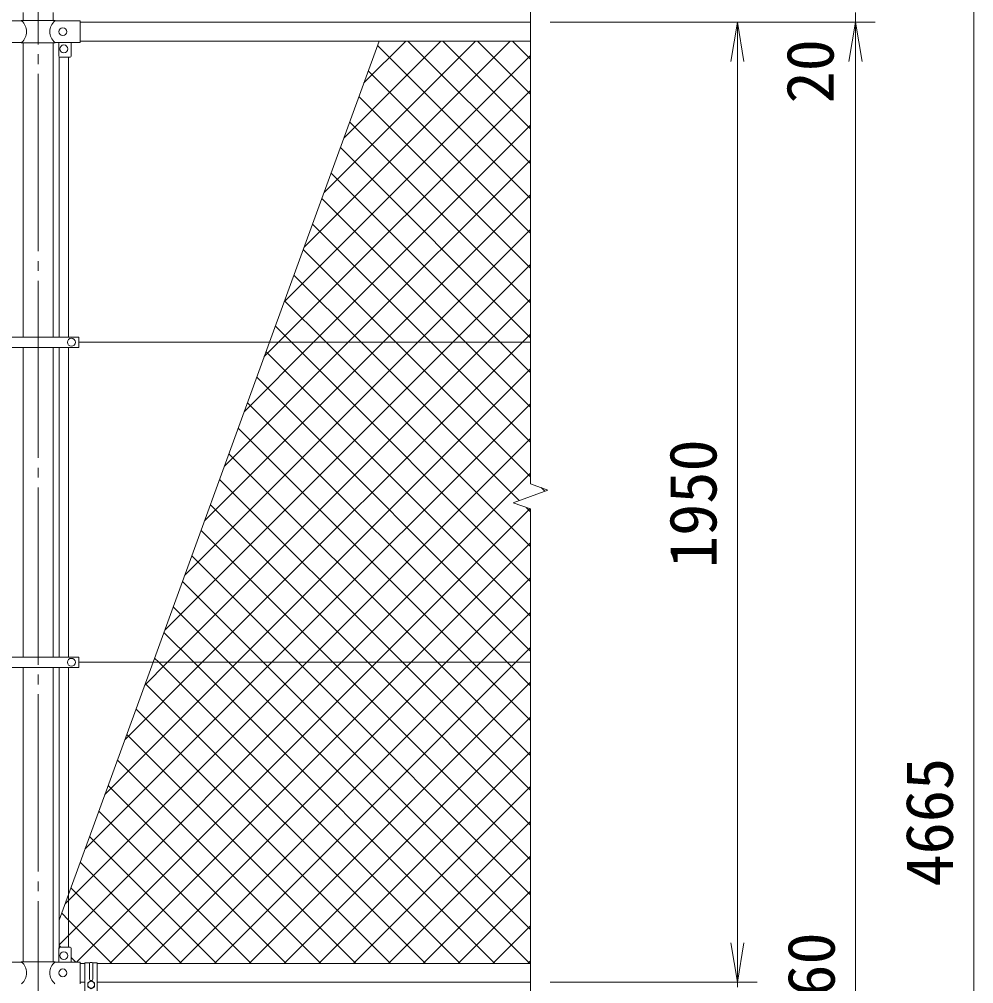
# Model space of a CAD drawing. Units: millimetres, scale not verified. Extents: x -8400 to 8400, y -5940 to 5940.
# Drawn here: x -4732 to -2794, y -433 to 1526 of the extents above; entities that cross this region are included whole.
import ezdxf
from ezdxf.enums import TextEntityAlignment as Align

# ---------------------------------------------------------------- set-up
doc = ezdxf.new("R2010")
doc.units = ezdxf.units.MM
doc.header["$LTSCALE"] = 20
doc.linetypes.add('LONG_CHAIN', pattern=[21, 18, -1, 1, -1])
for name, color, linetype, lineweight in [('0-3_D-STR1', 1, 'Continuous', 9), ('0-6_D-BMK', 2, 'LONG_CHAIN', 9), ('0-7_D-STR-DIM', 7, 'Continuous', 9), ('0-8_0', 7, 'Continuous', 9), ('0-9_D-STR3', 3, 'Continuous', 9), ('0-D_D-STR2', 7, 'Continuous', 9)]:
    doc.layers.add(name, color=color, linetype=linetype, lineweight=lineweight)
doc.styles.add('ＭＳ ゴシック', font='')
doc.styles.get('ＭＳ ゴシック').set_extended_font_data('MS Gothic')

# ---------------------------------------------------------------- blocks, each defined once
blk = doc.blocks.new('_Open')
at = {"layer": '0-8_0'}
blk.add_line((-20, 3.333), (0, 0), dxfattribs=at)
blk.add_lwpolyline([(-20, -3.333), (0, 0), (-20, 0)], dxfattribs=at)

msp = doc.modelspace()

# ---------------------------------------------------------------- linework, layer by layer
at = {"layer": '0-3_D-STR1'}
for p, q in [((-4723.92, 1523.42), (-4723.92, 1539.53)), ((-4663.42, 1523.42), (-4663.42, 1539.53)), ((-4608.67, 1520.02), (-3693.67, 1520.02)), ((-4723.92, 880.32), (-4723.92, 1478.52)), ((-4663.42, 880.32), (-4663.42, 1478.52)), ((-4608.67, 1481.92), (-3693.67, 1481.92)), ((-4723.92, 230.32), (-4723.92, 859.72)), ((-4663.42, 230.32), (-4663.42, 859.72)), ((-4723.92, -388.38), (-4723.92, 209.72)), ((-4663.42, -388.38), (-4663.42, 209.72)), ((-4608.67, -391.88), (-4598.67, -391.88)), ((-4573.67, -391.88), (-3693.67, -391.88)), ((-4608.67, -429.98), (-4598.67, -429.98)), ((-4573.67, -429.98), (-3693.67, -429.98))]:
    msp.add_line(p, q, dxfattribs=at)
at = {"layer": '0-6_D-BMK'}
msp.add_line((-4693.67, 2255.02), (-4693.67, -3169.98), dxfattribs=at)
at = {"layer": '0-7_D-STR-DIM'}
for p, q in [((-3693.67, 2265.02), (-3693.67, 582.67)), ((-2793.67, 2145.02), (-2793.67, -2359.98)), ((-3033.67, 1520.02), (-3033.67, 1540.02)), ((-3653.67, 1520.02), (-2993.67, 1520.02)), ((-3653.67, 1520.02), (-3233.67, 1520.02)), ((-3653.67, 1520.02), (-2993.67, 1520.02)), ((-3273.67, -349.98), (-3273.67, 1440.02)), ((-3033.67, 1440.02), (-3033.67, -2359.98)), ((-3033.67, 1440.02), (-3033.67, 1360.02)), ((-3728.91, 544.19), (-3658.44, 569.85)), ((-3658.44, 569.85), (-3693.67, 582.67)), ((-3693.67, 531.37), (-3728.91, 544.19)), ((-3693.67, 531.37), (-3693.67, -1389.33)), ((-3273.67, -349.98), (-3273.67, -269.98)), ((-3653.67, -429.98), (-3233.67, -429.98)), ((-3653.67, -429.98), (-3233.67, -429.98)), ((-3273.67, -439.98), (-3273.67, -429.98))]:
    msp.add_line(p, q, dxfattribs=at)
at = {"layer": '0-9_D-STR3'}
for p, q in [((-4778.67, 1522.92), (-4727.47, 1522.92)), ((-4727.47, 1523.42), (-4728.47, 1522.92)), ((-4659.87, 1522.92), (-4608.67, 1522.92)), ((-4608.67, 1522.92), (-4608.67, 1478.92)), ((-4778.67, 1478.92), (-4727.47, 1478.92)), ((-4727.47, 1478.42), (-4728.47, 1478.92)), ((-4727.47, 1478.42), (-4659.87, 1478.42)), ((-4659.87, 1478.42), (-4658.87, 1478.92)), ((-4659.87, 1478.92), (-4608.67, 1478.92)), ((-4651.67, 1478.92), (-4651.67, 1450.92)), ((-4626.67, 1478.92), (-4626.67, 1450.92)), ((-4651.17, 1449.15), (-4651.17, 880.32)), ((-4649.67, 1448.92), (-4628.67, 1448.92)), ((-4632.17, 1449.02), (-4632.17, 880.32)), ((-4776.17, 880.32), (-4611.17, 880.32)), ((-4611.17, 880.32), (-4611.17, 859.72)), ((-3693.67, 870.02), (-4611.17, 870.02)), ((-4776.17, 859.72), (-4611.17, 859.72)), ((-4651.17, 859.72), (-4651.17, 230.32)), ((-4632.17, 859.72), (-4632.17, 230.32)), ((-4776.17, 230.32), (-4611.17, 230.32)), ((-4611.17, 230.32), (-4611.17, 209.72)), ((-3693.67, 220.02), (-4611.17, 220.02)), ((-4776.17, 209.72), (-4611.17, 209.72)), ((-4651.17, -359.56), (-4651.17, 209.72)), ((-4632.17, -358.88), (-4632.17, 209.72)), ((-4651.67, -388.88), (-4651.67, -360.88)), ((-4649.67, -358.88), (-4628.67, -358.88)), ((-4626.67, -388.88), (-4626.67, -360.88)), ((-4778.67, -388.88), (-4727.47, -388.88)), ((-4727.47, -388.38), (-4728.47, -388.88)), ((-4727.47, -388.38), (-4659.87, -388.38)), ((-4659.87, -388.38), (-4658.87, -388.88)), ((-4659.87, -388.88), (-4608.67, -388.88)), ((-4608.67, -432.88), (-4608.67, -388.88)), ((-4598.67, -390.61), (-4589.67, -390.61)), ((-4589.67, -390.61), (-4589.67, -422.98)), ((-4582.67, -390.61), (-4582.67, -422.98))]:
    msp.add_line(p, q, dxfattribs=at)
for points in [[(-4727.47, 1523.42), (-4659.87, 1523.42), (-4658.87, 1522.92)], [(-4589.67, -479.87), (-4598.67, -479.87), (-4598.67, -390.61)], [(-4582.67, -390.61), (-4573.67, -390.61), (-4573.67, -479.87), (-4582.67, -479.87)]]:
    msp.add_lwpolyline(points, dxfattribs=at)
msp.add_lwpolyline([(-4586.17, -443.08), (-4593.19, -439.03), (-4593.19, -430.93), (-4586.17, -426.88), (-4579.16, -430.93), (-4579.16, -439.03)], close=True, dxfattribs=at)
for centre, radius in [((-4643.67, 1500.92), 8), ((-4641.67, 1465.92), 8), ((-4626.17, 870.02), 8), ((-4626.17, 220.02), 8), ((-4641.67, -375.88), 8), ((-4643.67, -410.88), 8), ((-4586.17, -434.98), 7.03)]:
    msp.add_circle(centre, radius, dxfattribs=at)
for centre, radius, start, end in [((-4746.06, 1500.92), 28.8, 310.19176, 49.80824), ((-4641.29, 1500.92), 28.8, 130.19176, 229.80824), ((-4649.67, 1450.92), 2, 180, 270), ((-4628.67, 1450.92), 2, 270, 0), ((-4649.67, -360.88), 2, 90, 180), ((-4628.67, -360.88), 2, 0, 90), ((-4746.06, -410.88), 28.8, 310.19176, 49.80824), ((-4641.29, -410.88), 28.8, 130.19176, 229.80824), ((-4586.17, -396.24), 6.62, 58.10921, 121.89079), ((-4586.17, -422.98), 3.5, 180, 0)]:
    msp.add_arc(centre, radius, start, end, dxfattribs=at)
at = {"layer": '0-D_D-STR2'}
for p, q in [((-4153.52, 1063.23), (-3734.82, 1481.92)), ((-4113.05, 1174.4), (-3805.53, 1481.92)), ((-4072.59, 1285.58), (-3876.24, 1481.92)), ((-4032.12, 1396.75), (-3946.95, 1481.92)), ((-3693.67, 1162.16), (-4004.41, 1472.89)), ((-3693.67, 1232.87), (-3942.72, 1481.92)), ((-3693.67, 1303.58), (-3872.01, 1481.92)), ((-3693.67, 1374.29), (-3801.3, 1481.92)), ((-3693.67, 1445), (-3730.59, 1481.92)), ((-4193.98, 952.05), (-3693.67, 1452.36)), ((-3693.67, 1091.45), (-4023.28, 1421.05)), ((-4205.3, 870.02), (-3693.67, 1381.65)), ((-3693.67, 1020.74), (-4042.15, 1369.21)), ((-3693.67, 950.03), (-4061.01, 1317.37)), ((-4134.59, 870.02), (-3693.67, 1310.94)), ((-3693.67, 879.32), (-4079.88, 1265.53)), ((-4063.88, 870.02), (-3693.67, 1240.22)), ((-3755.09, 870.02), (-4098.75, 1213.69)), ((-3825.8, 870.02), (-4117.62, 1161.84)), ((-3993.17, 870.02), (-3693.67, 1169.51)), ((-3896.51, 870.02), (-4136.49, 1110)), ((-3922.46, 870.02), (-3693.67, 1098.8)), ((-3851.75, 870.02), (-3693.67, 1028.09)), ((-4108.64, 870.02), (-4193.1, 954.48)), ((-3781.04, 870.02), (-3693.67, 957.38)), ((-4179.35, 870.02), (-4211.97, 902.63)), ((-3710.33, 870.02), (-3693.67, 886.67)), ((-4436.77, 285), (-3851.75, 870.02)), ((-4431.04, 220.02), (-3781.04, 870.02)), ((-4396.3, 396.18), (-3922.46, 870.02)), ((-4360.33, 220.02), (-3710.33, 870.02)), ((-4355.84, 507.35), (-3993.17, 870.02)), ((-4315.37, 618.53), (-4063.88, 870.02)), ((-4274.91, 729.7), (-4134.59, 870.02)), ((-4234.44, 840.88), (-4205.3, 870.02)), ((-3693.67, 384.34), (-4179.35, 870.02)), ((-3693.67, 455.05), (-4108.64, 870.02)), ((-3693.67, 667.19), (-3896.51, 870.02)), ((-3693.67, 737.9), (-3825.8, 870.02)), ((-3693.67, 808.61), (-3755.09, 870.02)), ((-3693.67, 313.63), (-4230.83, 850.79)), ((-4289.61, 220.02), (-3693.67, 815.96)), ((-3693.67, 242.92), (-4249.7, 798.95)), ((-3741.48, 220.02), (-4268.57, 747.11)), ((-4218.9, 220.02), (-3693.67, 745.25)), ((-3812.19, 220.02), (-4287.44, 695.27)), ((-3882.9, 220.02), (-4306.31, 643.43)), ((-3953.62, 220.02), (-4325.18, 591.58)), ((-3664.75, 567.55), (-3671.97, 574.77)), ((-4024.33, 220.02), (-4344.05, 539.74)), ((-3693.67, 525.76), (-3702.49, 534.58)), ((-4095.04, 220.02), (-4362.92, 487.9)), ((-3936.06, 220.02), (-3693.67, 462.41)), ((-4165.75, 220.02), (-4381.79, 436.06)), ((-4236.46, 220.02), (-4400.65, 384.22)), ((-3865.35, 220.02), (-3693.67, 391.7)), ((-4307.17, 220.02), (-4419.52, 332.37)), ((-3794.64, 220.02), (-3693.67, 320.99)), ((-4377.88, 220.02), (-4438.39, 280.53)), ((-3723.93, 220.02), (-3693.67, 250.27)), ((-4598.62, -159.7), (-4218.9, 220.02)), ((-4558.16, -48.52), (-4289.61, 220.02)), ((-4547.96, -391.88), (-3936.06, 220.02)), ((-4517.7, 62.65), (-4360.33, 220.02)), ((-4477.25, -391.88), (-3865.35, 220.02)), ((-4477.23, 173.83), (-4431.04, 220.02)), ((-4448.59, 220.02), (-4457.26, 228.69)), ((-3836.69, -391.88), (-4448.59, 220.02)), ((-4406.54, -391.88), (-3794.64, 220.02)), ((-3765.98, -391.88), (-4377.88, 220.02)), ((-4335.83, -391.88), (-3723.93, 220.02)), ((-3695.27, -391.88), (-4307.17, 220.02)), ((-3693.67, -322.76), (-4236.46, 220.02)), ((-3693.67, -252.05), (-4165.75, 220.02)), ((-3693.67, -181.34), (-4095.04, 220.02)), ((-3693.67, -110.63), (-4024.33, 220.02)), ((-3693.67, -39.92), (-3953.62, 220.02)), ((-3693.67, 30.79), (-3882.9, 220.02)), ((-3693.67, 101.5), (-3812.19, 220.02)), ((-3693.67, 172.21), (-3741.48, 220.02)), ((-3907.4, -391.88), (-4476.13, 176.85)), ((-4265.12, -391.88), (-3693.67, 179.56)), ((-3978.11, -391.88), (-4495, 125.01)), ((-4194.41, -391.88), (-3693.67, 108.85)), ((-4048.82, -391.88), (-4513.87, 73.17)), ((-4119.53, -391.88), (-4532.74, 21.32)), ((-4123.7, -391.88), (-3693.67, 38.14)), ((-4190.24, -391.88), (-4551.61, -30.52)), ((-4052.99, -391.88), (-3693.67, -32.57)), ((-4260.95, -391.88), (-4570.47, -82.36)), ((-3982.28, -391.88), (-3693.67, -103.28)), ((-4331.66, -391.88), (-4589.34, -134.2)), ((-3911.57, -391.88), (-3693.67, -173.99)), ((-4402.38, -391.88), (-4608.21, -186.04)), ((-4473.09, -391.88), (-4627.08, -237.88)), ((-3840.85, -391.88), (-3693.67, -244.7)), ((-3770.14, -391.88), (-3693.67, -315.41)), ((-4647.51, -358.88), (-4651.17, -355.21)), ((-4617.51, -388.88), (-4626.67, -379.71)), ((-3699.43, -391.88), (-3693.67, -386.12))]:
    msp.add_line(p, q, dxfattribs=at)
for points in [[(-3693.67, 1481.92), (-4001.12, 1481.92), (-4223.84, 870.02), (-3693.67, 870.02)], [(-3658.44, 569.85), (-3693.67, 582.67), (-3693.67, 870.02), (-4223.84, 870.02), (-4460.42, 220.02), (-3693.67, 220.02), (-3693.67, 531.37), (-3728.91, 544.19)]]:
    msp.add_lwpolyline(points, close=True, dxfattribs=at)
for points in [[(-3693.67, 596.48), (-3967.22, 870.02), (-4155.36, 1058.16)], [(-3716.59, 548.68), (-4037.93, 870.02), (-4174.23, 1006.32)], [(-4639.09, -270.87), (-4632.17, -263.96), (-4148.19, 220.02), (-3693.67, 674.54)], [(-4651.17, -353.67), (-4632.17, -334.67), (-4077.48, 220.02), (-3693.67, 603.83)], [(-4615.67, -388.88), (-4006.77, 220.02), (-3694.96, 531.84)], [(-4460.42, 220.02), (-4632.17, -251.88), (-4632.17, -358.88), (-4628.67, -358.88)], [(-4582.67, -390.61), (-4573.67, -390.61), (-4573.67, -391.88), (-3693.67, -391.88), (-3693.67, 220.02), (-4460.42, 220.02)], [(-4649.67, -358.88), (-4632.17, -358.88), (-4632.17, -251.88), (-4651.17, -304.08)], [(-4543.8, -391.88), (-4632.17, -303.5), (-4645.95, -289.73)], [(-4651.17, -304.08), (-4651.17, -359.56), (-4651.22, -362.15)], [(-4626.67, -360.88), (-4626.67, -388.88), (-4608.67, -388.88), (-4608.67, -391.88), (-4598.67, -391.88), (-4598.67, -390.61), (-4589.67, -390.61)]]:
    msp.add_lwpolyline(points, dxfattribs=at)
for centre, radius, start, end in [((-4649.67, -360.88), 2, 90, 219.45585), ((-4628.67, -360.88), 2, 0, 90), ((-4586.17, -396.24), 6.62, 58.10921, 121.89079)]:
    msp.add_arc(centre, radius, start, end, dxfattribs=at)

# ---------------------------------------------------------------- block references
at = {"layer": '0-7_D-STR-DIM', "xscale": 4, "yscale": 4}
for p, rotation in [((-3273.67, 1520.02), 90), ((-3033.67, 1520.02), 90), ((-3033.67, 1520.02), 90), ((-3273.67, -429.98), 270), ((-3273.67, -429.98), 270)]:
    msp.add_blockref('_Open', p, dxfattribs=dict(at, rotation=rotation))

# ---------------------------------------------------------------- texts
at = {"layer": '0-7_D-STR-DIM', "style": 'ＭＳ ゴシック'}
for s, p in [('20', (-3049.3, 1354.99)), ('1950', (-3287.17, 411.22)), ('4665', (-2807.17, -235.68)), ('3960', (-3047.17, -590.23))]:
    msp.add_text(s, height=96.19, rotation=90, dxfattribs=at).set_placement(p, align=Align.BOTTOM_LEFT)

doc.saveas('drawing.dxf')
